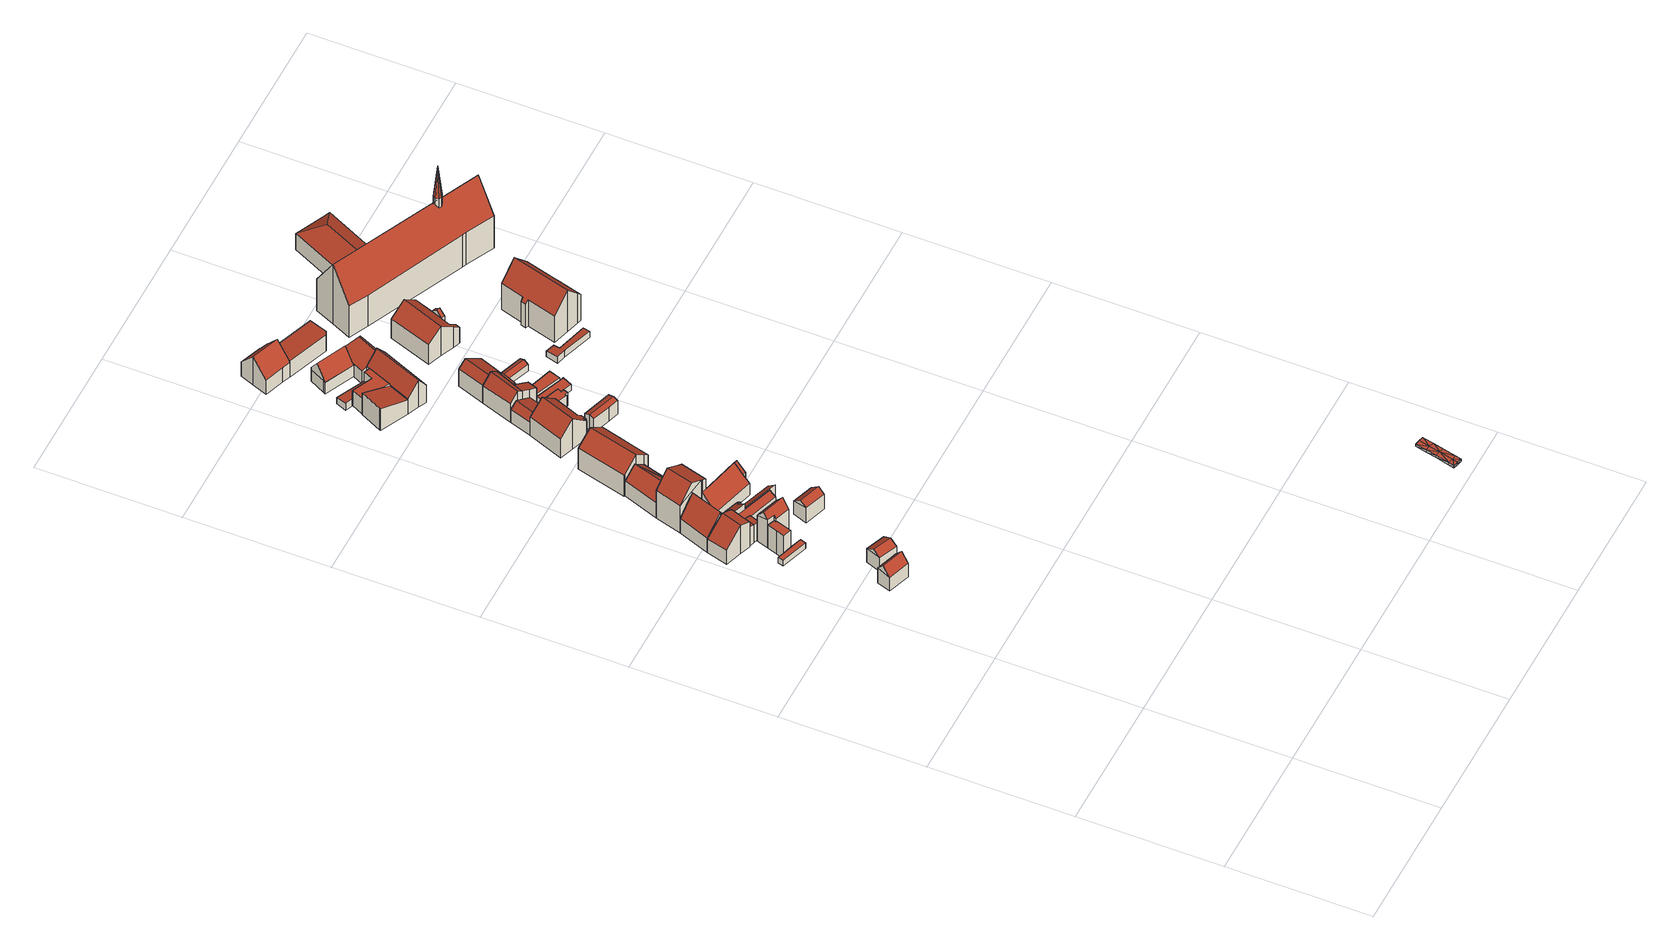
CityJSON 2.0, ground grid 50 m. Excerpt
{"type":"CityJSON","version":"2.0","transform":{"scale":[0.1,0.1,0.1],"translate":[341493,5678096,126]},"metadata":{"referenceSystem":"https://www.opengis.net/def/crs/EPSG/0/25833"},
"CityObjects":{
"building1":{"type":"Building","attributes":{"Dachtyp_tdc":"tdcGableRoof","Gemeindeschluessel":14729160,"Dachneigung":50.54,"QualitaetDacherkennung":68,"Geometrietyp2DReferenz":"3000","function":"31001_9998","roofType":"3100","measuredHeight":9.19},"geometry":[{"type":"MultiSurface","lod":"2","boundaries":[[[0,1,2,3]],[[1,4,5,2]],[[4,6,7,5]],[[6,0,3,7]],[[4,1,8]],[[0,6,9]],[[1,0,9,8]],[[6,4,8,9]],[[3,2,5,7]]],"semantics":{"surfaces":[{"type":"WallSurface"},{"type":"RoofSurface"},{"type":"GroundSurface"}],"values":[0,0,0,0,0,0,1,1,2]}}]},
"building2":{"type":"Building","attributes":{"Dachtyp_tdc":"tdcPolyFlatRoof","Gemeindeschluessel":14729160,"Dachneigung":0,"QualitaetDacherkennung":57,"Geometrietyp2DReferenz":"3000","function":"31001_9998","roofType":"1000","measuredHeight":2.5},"geometry":[{"type":"MultiSurface","lod":"2","boundaries":[[[10,11,12,13]],[[11,14,15,12]],[[14,16,17,15]],[[16,18,19,17]],[[18,20,21,19]],[[20,10,13,21]],[[20,18,16,14,11,10]],[[13,12,15,17,19,21]]],"semantics":{"surfaces":[{"type":"WallSurface"},{"type":"RoofSurface"},{"type":"GroundSurface"}],"values":[0,0,0,0,0,0,1,2]}}]},
"building3":{"type":"Building","attributes":{"Dachtyp_tdc":"tdcGableRoof","Gemeindeschluessel":14729160,"Dachneigung":44.06,"QualitaetDacherkennung":59,"Geometrietyp2DReferenz":"3000","function":"31001_9998","roofType":"3100","measuredHeight":12.56},"geometry":[{"type":"MultiSurface","lod":"2","boundaries":[[[22,23,24,25]],[[23,26,27,24]],[[26,28,29,27]],[[28,30,31,29]],[[30,32,33,31]],[[32,34,35,33]],[[34,36,37,35]],[[36,38,39,37]],[[38,22,25,39]],[[34,32,30,28]],[[28,26,23,22,38,36,34]],[[25,24,27,29,31,33,35,37,39]]],"semantics":{"surfaces":[{"type":"WallSurface"},{"type":"RoofSurface"},{"type":"GroundSurface"}],"values":[0,0,0,0,0,0,0,0,0,1,1,2]}}]},
"building4":{"type":"Building","attributes":{"Dachtyp_tdc":"tdcPolyFlatRoof","Gemeindeschluessel":14729160,"Dachneigung":0,"QualitaetDacherkennung":55,"Geometrietyp2DReferenz":"3000","function":"31001_9998","roofType":"1000","measuredHeight":10.26},"geometry":[{"type":"MultiSurface","lod":"2","boundaries":[[[40,41,42,43]],[[41,44,45,42]],[[44,46,47,45]],[[46,48,49,47]],[[48,50,51,49]],[[50,52,53,51]],[[52,40,43,53]],[[52,50,48,46,44,41,40]],[[43,42,45,47,49,51,53]]],"semantics":{"surfaces":[{"type":"WallSurface"},{"type":"RoofSurface"},{"type":"GroundSurface"}],"values":[0,0,0,0,0,0,0,1,2]}}]},
"building5":{"type":"Building","attributes":{"Dachtyp_tdc":"tdcGableRoof","Gemeindeschluessel":14729160,"Dachneigung":31.04,"QualitaetDacherkennung":71,"Geometrietyp2DReferenz":"3000","function":"31001_9998","roofType":"3100","measuredHeight":7.74},"geometry":[{"type":"MultiSurface","lod":"2","boundaries":[[[54,55,56,57]],[[55,58,59,56]],[[58,60,61,59]],[[60,54,57,61]],[[58,55,62]],[[54,60,63]],[[55,54,63,62]],[[60,58,62,63]],[[57,56,59,61]]],"semantics":{"surfaces":[{"type":"WallSurface"},{"type":"RoofSurface"},{"type":"GroundSurface"}],"values":[0,0,0,0,0,0,1,1,2]}}]},
"building6":{"type":"Building","attributes":{"Dachtyp_tdc":"tdcPolyFlatRoof","Gemeindeschluessel":14729160,"Dachneigung":16.19,"QualitaetDacherkennung":70,"Geometrietyp2DReferenz":"3000","function":"31001_9998","roofType":"2100","measuredHeight":8.59},"geometry":[{"type":"MultiSurface","lod":"2","boundaries":[[[64,65,66,67]],[[65,68,69,66]],[[68,70,71,69]],[[70,64,67,71]],[[70,68,65,64]],[[67,66,69,71]]],"semantics":{"surfaces":[{"type":"WallSurface"},{"type":"RoofSurface"},{"type":"GroundSurface"}],"values":[0,0,0,0,1,2]}}]},
"building7":{"type":"Building","attributes":{"Dachtyp_tdc":"tdcGableRoof","Gemeindeschluessel":14729160,"Dachneigung":49.41,"QualitaetDacherkennung":78,"Geometrietyp2DReferenz":"3000","function":"31001_9998","roofType":"3100","measuredHeight":13.25},"geometry":[{"type":"MultiSurface","lod":"2","boundaries":[[[72,73,74,75]],[[73,76,77,74]],[[76,78,79,77]],[[78,80,81,79]],[[80,82,83,81]],[[82,84,85,83]],[[84,86,87,85]],[[86,72,75,87]],[[82,80,78,76]],[[76,73,72,86,84,82]],[[75,74,77,79,81,83,85,87]]],"semantics":{"surfaces":[{"type":"WallSurface"},{"type":"RoofSurface"},{"type":"GroundSurface"}],"values":[0,0,0,0,0,0,0,0,1,1,2]}}]},
"building8":{"type":"Building","attributes":{"Dachtyp_tdc":"tdcPolyFlatRoof","Gemeindeschluessel":14729160,"Dachneigung":14.41,"QualitaetDacherkennung":34,"Geometrietyp2DReferenz":"3000","function":"31001_9998","roofType":"2100","measuredHeight":8.09},"geometry":[{"type":"MultiSurface","lod":"2","boundaries":[[[64,70,71,67]],[[70,88,89,71]],[[88,90,91,89]],[[90,92,93,91]],[[92,64,67,93]],[[92,90,88,70,64]],[[67,71,89,91,93]]],"semantics":{"surfaces":[{"type":"WallSurface"},{"type":"RoofSurface"},{"type":"GroundSurface"}],"values":[0,0,0,0,0,1,2]}}]},
"building9":{"type":"Building","attributes":{"Dachtyp_tdc":"tdcFreeFormRoof","Gemeindeschluessel":14729160,"Dachneigung":50.02,"QualitaetDacherkennung":74,"Geometrietyp2DReferenz":"3000","function":"31001_9998","roofType":"5000","measuredHeight":14.6},"geometry":[{"type":"MultiSurface","lod":"2","boundaries":[[[94,95,96,97]],[[95,98,53,96]],[[98,99,51,53]],[[99,100,49,51]],[[100,101,102,49]],[[101,103,104,102]],[[103,94,97,104]],[[95,105,106,100,99,98]],[[105,94,103,101,106]],[[101,100,106]],[[95,94,105]],[[97,96,53,51,49,102,104]]],"semantics":{"surfaces":[{"type":"WallSurface"},{"type":"RoofSurface"},{"type":"GroundSurface"}],"values":[0,0,0,0,0,0,0,1,1,0,0,2]}}]},
"building10":{"type":"Building","attributes":{"Dachtyp_tdc":"tdcPolyFlatRoof","Gemeindeschluessel":14729160,"Dachneigung":36.95,"QualitaetDacherkennung":76,"Geometrietyp2DReferenz":"3000","function":"31001_9998","roofType":"2100","measuredHeight":8.8},"geometry":[{"type":"MultiSurface","lod":"2","boundaries":[[[107,108,109,110]],[[108,111,112,109]],[[111,113,114,112]],[[113,115,116,114]],[[115,117,118,116]],[[117,119,120,118]],[[119,121,122,120]],[[121,123,124,122]],[[123,125,126,124]],[[125,127,128,126]],[[127,107,110,128]],[[127,125,123,121,119,117,115,113,111,108,107]],[[110,109,112,114,116,118,120,122,124,126,128]]],"semantics":{"surfaces":[{"type":"WallSurface"},{"type":"RoofSurface"},{"type":"GroundSurface"}],"values":[0,0,0,0,0,0,0,0,0,0,0,1,2]}}]},
"building11":{"type":"Building","attributes":{"Dachtyp_tdc":"tdcFreeFormRoof","Gemeindeschluessel":14729160,"Dachneigung":47.37,"QualitaetDacherkennung":65,"Geometrietyp2DReferenz":"3000","function":"31001_9998","roofType":"5000","measuredHeight":18},"geometry":[{"type":"MultiSurface","lod":"2","boundaries":[[[129,130,131,132]],[[130,133,134,131]],[[133,135,85,134]],[[135,136,81,85]],[[136,137,138,81]],[[137,139,140,138]],[[139,141,142,140]],[[141,129,132,142]],[[143,144,137,136]],[[130,129,141,139,144,143,135,133]],[[139,137,144]],[[136,135,143]],[[132,131,134,85,81,138,140,142]]],"semantics":{"surfaces":[{"type":"WallSurface"},{"type":"RoofSurface"},{"type":"GroundSurface"}],"values":[0,0,0,0,0,0,0,0,1,1,0,0,2]}}]},
"building12":{"type":"Building","attributes":{"Dachtyp_tdc":"tdcPolyFlatRoof","Gemeindeschluessel":14729160,"Dachneigung":24.51,"QualitaetDacherkennung":35,"Geometrietyp2DReferenz":"3000","function":"31001_9998","roofType":"2100","measuredHeight":6.57},"geometry":[{"type":"MultiSurface","lod":"2","boundaries":[[[145,146,147,148]],[[146,149,150,147]],[[149,151,152,150]],[[151,153,154,152]],[[153,145,148,154]],[[153,151,149,146,145]],[[148,147,150,152,154]]],"semantics":{"surfaces":[{"type":"WallSurface"},{"type":"RoofSurface"},{"type":"GroundSurface"}],"values":[0,0,0,0,0,1,2]}}]},
"building13":{"type":"Building","attributes":{"Dachtyp_tdc":"tdcPolyFlatRoof","Gemeindeschluessel":14729160,"Dachneigung":40.8,"QualitaetDacherkennung":65,"Geometrietyp2DReferenz":"3000","function":"31001_9998","roofType":"2100","measuredHeight":7.4},"geometry":[{"type":"MultiSurface","lod":"2","boundaries":[[[155,156,157,158]],[[156,159,160,157]],[[159,161,162,160]],[[161,163,164,162]],[[163,165,166,164]],[[165,167,168,166]],[[167,155,158,168]],[[167,165,163,161,159,156,155]],[[158,157,160,162,164,166,168]]],"semantics":{"surfaces":[{"type":"WallSurface"},{"type":"RoofSurface"},{"type":"GroundSurface"}],"values":[0,0,0,0,0,0,0,1,2]}}]},
"building14":{"type":"Building","attributes":{"Dachtyp_tdc":"tdcFreeFormRoof","Gemeindeschluessel":14729160,"Dachneigung":41.74,"QualitaetDacherkennung":41,"Geometrietyp2DReferenz":"3000","function":"31001_9998","roofType":"5000","measuredHeight":10.97},"geometry":[{"type":"MultiSurface","lod":"2","boundaries":[[[169,170,140,171]],[[170,172,138,140]],[[172,173,174,138]],[[173,175,176,174]],[[175,169,171,176]],[[177,175,173]],[[178,177,173,172]],[[178,172,170]],[[177,169,175]],[[177,170,169]],[[170,177,178]],[[171,140,138,174,176]]],"semantics":{"surfaces":[{"type":"WallSurface"},{"type":"RoofSurface"},{"type":"GroundSurface"}],"values":[0,0,0,0,0,0,1,0,1,1,1,2]}}]},
"building15":{"type":"Building","attributes":{"Dachtyp_tdc":"tdcPolyFlatRoof","Gemeindeschluessel":14729160,"Dachneigung":40.54,"QualitaetDacherkennung":82,"Geometrietyp2DReferenz":"3000","function":"31001_9998","roofType":"2100","measuredHeight":10.34},"geometry":[{"type":"MultiSurface","lod":"2","boundaries":[[[179,180,181,182]],[[180,183,184,181]],[[183,185,186,184]],[[185,187,188,186]],[[187,189,190,188]],[[189,191,192,190]],[[191,193,194,192]],[[193,179,182,194]],[[193,191,189,187,185,183,180,179]],[[182,181,184,186,188,190,192,194]]],"semantics":{"surfaces":[{"type":"WallSurface"},{"type":"RoofSurface"},{"type":"GroundSurface"}],"values":[0,0,0,0,0,0,0,0,1,2]}}]},
"building16":{"type":"Building","attributes":{"Dachtyp_tdc":"tdcGableRoof","Gemeindeschluessel":14729160,"Dachneigung":40.17,"QualitaetDacherkennung":77,"Geometrietyp2DReferenz":"3000","function":"31001_9998","roofType":"3100","measuredHeight":8.38},"geometry":[{"type":"MultiSurface","lod":"2","boundaries":[[[195,196,197,198]],[[196,199,200,197]],[[199,201,202,200]],[[201,195,198,202]],[[199,196,203]],[[195,201,204]],[[196,195,204,203]],[[201,199,203,204]],[[198,197,200,202]]],"semantics":{"surfaces":[{"type":"WallSurface"},{"type":"RoofSurface"},{"type":"GroundSurface"}],"values":[0,0,0,0,0,0,1,1,2]}}]},
"building17":{"type":"Building","attributes":{"Dachtyp_tdc":"tdcPolyFlatRoof","Gemeindeschluessel":14729160,"Dachneigung":12.41,"QualitaetDacherkennung":41,"Geometrietyp2DReferenz":"3000","function":"31001_9998","roofType":"2100","measuredHeight":7.23},"geometry":[{"type":"MultiSurface","lod":"2","boundaries":[[[205,206,207,208]],[[206,169,209,207]],[[169,210,211,209]],[[210,212,213,211]],[[212,214,215,213]],[[214,205,208,215]],[[214,212,210,169,206,205]],[[208,207,209,211,213,215]]],"semantics":{"surfaces":[{"type":"WallSurface"},{"type":"RoofSurface"},{"type":"GroundSurface"}],"values":[0,0,0,0,0,0,1,2]}}]},
"building18":{"type":"Building","attributes":{"Dachtyp_tdc":"tdcPolyFlatRoof","Gemeindeschluessel":14729160,"Dachneigung":40.55,"QualitaetDacherkennung":68,"Geometrietyp2DReferenz":"3000","function":"31001_9998","roofType":"2100","measuredHeight":10.26},"geometry":[{"type":"MultiSurface","lod":"2","boundaries":[[[193,191,216,217]],[[191,218,219,216]],[[218,220,221,219]],[[220,193,217,221]],[[220,218,191,193]],[[217,216,219,221]]],"semantics":{"surfaces":[{"type":"WallSurface"},{"type":"RoofSurface"},{"type":"GroundSurface"}],"values":[0,0,0,0,1,2]}}]},
"building19":{"type":"Building","attributes":{"Dachtyp_tdc":"tdcGableRoof","Gemeindeschluessel":14729160,"Dachneigung":37.64,"QualitaetDacherkennung":79,"Geometrietyp2DReferenz":"3000","function":"31001_9998","roofType":"3100","measuredHeight":13.77},"geometry":[{"type":"MultiSurface","lod":"2","boundaries":[[[222,223,224,225]],[[223,226,224]],[[226,227,228,224]],[[227,229,176,228]],[[229,230,231,176]],[[230,232,174,231]],[[232,233,234,174]],[[233,235,236,234]],[[235,237,238,236]],[[237,239,240,238]],[[239,241,225,240]],[[241,222,225]],[[237,235,233,232,230]],[[230,229,227,226,223,222,241,239,237]],[[224,228,176,231,174,234,236,238,240,225]]],"semantics":{"surfaces":[{"type":"WallSurface"},{"type":"RoofSurface"},{"type":"GroundSurface"}],"values":[0,0,0,0,0,0,0,0,0,0,0,0,1,1,2]}}]},
"building20":{"type":"Building","attributes":{"Dachtyp_tdc":"tdcGableRoof","Gemeindeschluessel":14729160,"Dachneigung":41.78,"QualitaetDacherkennung":37,"Geometrietyp2DReferenz":"3000","function":"31001_9998","roofType":"3100","measuredHeight":13.35},"geometry":[{"type":"MultiSurface","lod":"2","boundaries":[[[242,243,244,245]],[[243,246,247,244]],[[246,248,249,247]],[[248,250,251,249]],[[250,252,253,251]],[[252,254,255,253]],[[254,256,257,255]],[[256,258,259,257]],[[258,260,261,259]],[[260,262,263,261]],[[262,242,245,263]],[[258,256,254,252]],[[252,250,248,246,243,242,262,260,258]],[[245,244,247,249,251,253,255,257,259,261,263]]],"semantics":{"surfaces":[{"type":"WallSurface"},{"type":"RoofSurface"},{"type":"GroundSurface"}],"values":[0,0,0,0,0,0,0,0,0,0,0,1,1,2]}}]},
"building21":{"type":"Building","attributes":{"Dachtyp_tdc":"tdcGableRoof","Gemeindeschluessel":14729160,"Dachneigung":28.49,"QualitaetDacherkennung":68,"Geometrietyp2DReferenz":"3000","function":"31001_9998","roofType":"3100","measuredHeight":8.11},"geometry":[{"type":"MultiSurface","lod":"2","boundaries":[[[264,265,266,267]],[[265,268,269,266]],[[268,270,271,269]],[[270,272,273,271]],[[272,274,275,273]],[[274,276,277,275]],[[276,264,267,277]],[[272,270,268,265]],[[265,264,276,274,272]],[[267,266,269,271,273,275,277]]],"semantics":{"surfaces":[{"type":"WallSurface"},{"type":"RoofSurface"},{"type":"GroundSurface"}],"values":[0,0,0,0,0,0,0,1,1,2]}}]},
"building22":{"type":"Building","attributes":{"Dachtyp_tdc":"tdcPolyFlatRoof","Gemeindeschluessel":14729160,"Dachneigung":0,"QualitaetDacherkennung":64,"Geometrietyp2DReferenz":"3000","function":"31001_9998","roofType":"1000","measuredHeight":6.8},"geometry":[{"type":"MultiSurface","lod":"2","boundaries":[[[278,279,280,281]],[[279,282,283,280]],[[282,284,285,283]],[[284,286,287,285]],[[286,288,289,287]],[[288,290,291,289]],[[290,278,281,291]],[[290,288,286,284,282,279,278]],[[281,280,283,285,287,289,291]]],"semantics":{"surfaces":[{"type":"WallSurface"},{"type":"RoofSurface"},{"type":"GroundSurface"}],"values":[0,0,0,0,0,0,0,1,2]}}]},
"building23":{"type":"Building","attributes":{"Dachtyp_tdc":"tdcPolyFlatRoof","Gemeindeschluessel":14729160,"Dachneigung":2.95,"QualitaetDacherkennung":65,"Geometrietyp2DReferenz":"3000","function":"31001_9998","roofType":"2100","measuredHeight":2.96},"geometry":[{"type":"MultiSurface","lod":"2","boundaries":[[[292,293,294,295]],[[293,296,297,294]],[[296,298,299,297]],[[298,300,301,299]],[[300,292,295,301]],[[300,298,296,293,292]],[[295,294,297,299,301]]],"semantics":{"surfaces":[{"type":"WallSurface"},{"type":"RoofSurface"},{"type":"GroundSurface"}],"values":[0,0,0,0,0,1,2]}}]},
"building24":{"type":"Building","attributes":{"Gemeindeschluessel":14729160,"Geometrietyp2DReferenz":"3000","function":"31001_9998","roofType":"9999"},"children":["building24-1","building24-2"]},
"building24-1":{"type":"BuildingPart","attributes":{"Dachtyp_tdc":"tdcGableRoof","Dachneigung":50.73,"QualitaetDacherkennung":88,"Geometrietyp2DReferenz":"3000","roofType":"3100","measuredHeight":11.89},"parents":["building24"],"geometry":[{"type":"MultiSurface","lod":"2","boundaries":[[[302,303,304,305]],[[303,306,307,304]],[[306,308,309,307]],[[308,310,311,309]],[[310,312,313,311]],[[312,314,315,313]],[[314,316,317,318,315]],[[302,305,319]],[[314,312,310,308]],[[308,306,303,302,316,314]],[[304,307,309,311,313,315,318,305]],[[302,319,317,316]],[[319,305,318,317]]],"semantics":{"surfaces":[{"type":"WallSurface"},{"type":"RoofSurface"},{"type":"GroundSurface"},{"type":"ClosureSurface"}],"values":[0,0,0,0,0,0,0,0,1,1,2,0,3]}}]},
"building24-2":{"type":"BuildingPart","attributes":{"Dachtyp_tdc":"tdcPolyFlatRoof","Dachneigung":17.66,"QualitaetDacherkennung":55,"Geometrietyp2DReferenz":"3000","roofType":"2100","measuredHeight":9.58},"parents":["building24"],"geometry":[{"type":"MultiSurface","lod":"2","boundaries":[[[317,320,321,318]],[[320,322,323,321]],[[322,324,325,323]],[[324,319,305,325]],[[324,322,320,317,319]],[[305,318,321,323,325]],[[317,318,305,319]]],"semantics":{"surfaces":[{"type":"WallSurface"},{"type":"RoofSurface"},{"type":"GroundSurface"},{"type":"ClosureSurface"}],"values":[0,0,0,0,1,2,3]}}]},
"building25":{"type":"Building","attributes":{"Dachtyp_tdc":"tdcGableRoof","Gemeindeschluessel":14729160,"Dachneigung":21.51,"QualitaetDacherkennung":67,"Geometrietyp2DReferenz":"3000","function":"31001_9998","roofType":"3100","measuredHeight":6.66},"geometry":[{"type":"MultiSurface","lod":"2","boundaries":[[[326,327,328,329]],[[327,330,331,328]],[[330,332,333,331]],[[332,334,335,333]],[[334,336,337,335]],[[336,338,339,337]],[[338,326,329,339]],[[334,332,330,327,326]],[[326,338,336,334]],[[329,328,331,333,335,337,339]]],"semantics":{"surfaces":[{"type":"WallSurface"},{"type":"RoofSurface"},{"type":"GroundSurface"}],"values":[0,0,0,0,0,0,0,1,1,2]}}]},
"building26":{"type":"Building","attributes":{"Dachtyp_tdc":"tdcPolyFlatRoof","Gemeindeschluessel":14729160,"Dachneigung":0,"QualitaetDacherkennung":69,"Geometrietyp2DReferenz":"3000","function":"31001_9998","roofType":"1000","measuredHeight":6.05},"geometry":[{"type":"MultiSurface","lod":"2","boundaries":[[[340,341,342,261]],[[341,343,344,342]],[[343,345,346,344]],[[345,347,348,346]],[[347,349,350,348]],[[349,351,352,350]],[[351,353,354,352]],[[353,355,263,354]],[[355,340,261,263]],[[355,353,351,349,347,345,343,341,340]],[[261,342,344,346,348,350,352,354,263]]],"semantics":{"surfaces":[{"type":"WallSurface"},{"type":"RoofSurface"},{"type":"GroundSurface"}],"values":[0,0,0,0,0,0,0,0,0,1,2]}}]},
"building27":{"type":"Building","attributes":{"Gemeindeschluessel":14729160,"Geometrietyp2DReferenz":"3000","function":"31001_9998","roofType":"9999"},"children":["building27-1","building27-2","building27-3"]},
"building27-1":{"type":"BuildingPart","attributes":{"Dachtyp_tdc":"tdcGableRoof","Dachneigung":49.79,"QualitaetDacherkennung":51,"Geometrietyp2DReferenz":"3000","roofType":"3100","measuredHeight":11.66},"parents":["building27"],"geometry":[{"type":"MultiSurface","lod":"2","boundaries":[[[356,357,358,359]],[[357,360,271,358]],[[360,361,362,271]],[[361,363,364,362]],[[363,365,366,367,364]],[[368,369,370,371,372]],[[363,361,360,357]],[[357,356,369,368,365,363]],[[370,359,358,271,362,364,367,371]],[[359,370,369,356]],[[372,366,365,368]],[[372,371,367,366]]],"semantics":{"surfaces":[{"type":"WallSurface"},{"type":"RoofSurface"},{"type":"GroundSurface"},{"type":"ClosureSurface"}],"values":[0,0,0,0,0,0,1,1,2,3,0,3]}}]},
"building27-2":{"type":"BuildingPart","attributes":{"Dachtyp_tdc":"tdcFreeFormRoof","Dachneigung":70.01,"QualitaetDacherkennung":20,"Geometrietyp2DReferenz":"3000","roofType":"5000","measuredHeight":9.45},"parents":["building27"],"geometry":[{"type":"MultiSurface","lod":"2","boundaries":[[[373,374,375,376]],[[374,372,371,375]],[[366,373,376,367]],[[377,378,366,372]],[[377,372,374]],[[378,377,374,373]],[[378,373,366]],[[376,375,371,367]],[[367,371,372,366]]],"semantics":{"surfaces":[{"type":"WallSurface"},{"type":"RoofSurface"},{"type":"GroundSurface"},{"type":"ClosureSurface"}],"values":[0,0,0,1,0,1,1,2,3]}}]},
"building27-3":{"type":"BuildingPart","attributes":{"Dachtyp_tdc":"tdcPolyFlatRoof","Dachneigung":30.48,"QualitaetDacherkennung":46,"Geometrietyp2DReferenz":"3000","roofType":"2100","measuredHeight":10.3},"parents":["building27"],"geometry":[{"type":"MultiSurface","lod":"2","boundaries":[[[379,380,381,370,369]],[[380,382,383,381]],[[382,384,275,383]],[[384,385,356,359,275]],[[385,384,382,380,379]],[[370,381,383,275,359]],[[379,369,356,385]],[[369,370,359,356]]],"semantics":{"surfaces":[{"type":"WallSurface"},{"type":"RoofSurface"},{"type":"GroundSurface"},{"type":"ClosureSurface"}],"values":[0,0,0,0,1,2,0,3]}}]},
"building28":{"type":"Building","attributes":{"Dachtyp_tdc":"tdcPolyFlatRoof","Gemeindeschluessel":14729160,"Dachneigung":0,"QualitaetDacherkennung":62,"Geometrietyp2DReferenz":"3000","function":"31001_9998","roofType":"1000","measuredHeight":2.71},"geometry":[{"type":"MultiSurface","lod":"2","boundaries":[[[386,387,383,388]],[[387,389,390,383]],[[389,391,392,390]],[[391,393,394,392]],[[393,386,388,394]],[[393,391,389,387,386]],[[388,383,390,392,394]]],"semantics":{"surfaces":[{"type":"WallSurface"},{"type":"RoofSurface"},{"type":"GroundSurface"}],"values":[0,0,0,0,0,1,2]}}]},
"building29":{"type":"Building","attributes":{"Gemeindeschluessel":14729160,"Geometrietyp2DReferenz":"3000","function":"31001_9998","roofType":"9999"},"children":["building29-1","building29-2"]},
"building29-1":{"type":"BuildingPart","attributes":{"Dachtyp_tdc":"tdcHipAndGableRoof","Dachneigung":26.26,"QualitaetDacherkennung":39,"Geometrietyp2DReferenz":"3000","roofType":"5000","measuredHeight":8.94},"parents":["building29"],"geometry":[{"type":"MultiSurface","lod":"2","boundaries":[[[395,396,397,307]],[[396,398,399,400,397]],[[401,402,403,404,405]],[[402,406,311,403]],[[406,407,408,311]],[[407,395,307,408]],[[402,401,409]],[[401,410,398,396,395,407,409]],[[407,406,402,409]],[[307,397,400,404,403,311,408]],[[399,398,410]],[[405,404,400,399]],[[405,399,410,401]]],"semantics":{"surfaces":[{"type":"WallSurface"},{"type":"RoofSurface"},{"type":"GroundSurface"},{"type":"ClosureSurface"}],"values":[0,0,0,0,0,0,1,1,1,2,0,3,3]}}]},
"building29-2":{"type":"BuildingPart","attributes":{"Dachtyp_tdc":"tdcGableRoof","Dachneigung":52.46,"QualitaetDacherkennung":76,"Geometrietyp2DReferenz":"3000","roofType":"3100","measuredHeight":10.28},"parents":["building29"],"geometry":[{"type":"MultiSurface","lod":"2","boundaries":[[[411,412,413,414]],[[412,415,416,413]],[[415,405,404,416]],[[399,411,414,400]],[[417,399,410,418,419,420]],[[421,422,419,418]],[[415,422,421,401,405]],[[412,420,419,422,415]],[[411,417,420,412]],[[399,417,411]],[[414,413,416,404,400]],[[400,404,405,399]],[[401,421,418,410]],[[405,401,410,399]]],"semantics":{"surfaces":[{"type":"WallSurface"},{"type":"RoofSurface"},{"type":"GroundSurface"},{"type":"ClosureSurface"}],"values":[0,0,0,0,1,1,0,0,0,0,2,3,0,3]}}]},
"building30":{"type":"Building","attributes":{"Dachtyp_tdc":"tdcGableRoof","Gemeindeschluessel":14729160,"Dachneigung":34.77,"QualitaetDacherkennung":43,"Geometrietyp2DReferenz":"3000","function":"31001_9998","roofType":"3100","measuredHeight":10.55},"geometry":[{"type":"MultiSurface","lod":"2","boundaries":[[[423,424,425,362]],[[424,426,427,425]],[[426,428,429,427]],[[428,423,362,429]],[[426,424,430]],[[423,428,431]],[[424,423,431,430]],[[428,426,430,431]],[[362,425,427,429]]],"semantics":{"surfaces":[{"type":"WallSurface"},{"type":"RoofSurface"},{"type":"GroundSurface"}],"values":[0,0,0,0,0,0,1,1,2]}}]},
"building31":{"type":"Building","attributes":{"Dachtyp_tdc":"tdcPolyFlatRoof","Gemeindeschluessel":14729160,"Dachneigung":0,"QualitaetDacherkennung":32,"Geometrietyp2DReferenz":"3000","function":"31001_9998","roofType":"1000","measuredHeight":3.86},"geometry":[{"type":"MultiSurface","lod":"2","boundaries":[[[432,433,390,434]],[[433,435,383,390]],[[435,436,381,383]],[[436,432,434,381]],[[436,435,433,432]],[[434,390,383,381]]],"semantics":{"surfaces":[{"type":"WallSurface"},{"type":"RoofSurface"},{"type":"GroundSurface"}],"values":[0,0,0,0,1,2]}}]},
"building32":{"type":"Building","attributes":{"Gemeindeschluessel":14729160,"Geometrietyp2DReferenz":"3000","function":"31001_9998","roofType":"9999"},"children":["building32-1","building32-2"]},
"building32-1":{"type":"BuildingPart","attributes":{"Dachtyp_tdc":"tdcPolyFlatRoof","Dachneigung":3.1,"QualitaetDacherkennung":74,"Geometrietyp2DReferenz":"3000","roofType":"2100","measuredHeight":7.13},"parents":["building32"],"geometry":[{"type":"MultiSurface","lod":"2","boundaries":[[[437,438,439,440]],[[438,441,442,439]],[[441,443,444,442]],[[443,445,446,447,444]],[[445,443,441,438,437,448,449]],[[440,439,442,444,447,450]],[[449,446,445]],[[437,440,450,448]],[[448,450,447,446,449]]],"semantics":{"surfaces":[{"type":"WallSurface"},{"type":"RoofSurface"},{"type":"GroundSurface"},{"type":"ClosureSurface"}],"values":[0,0,0,0,1,2,0,3,3]}}]},
"building32-2":{"type":"BuildingPart","attributes":{"Dachtyp_tdc":"tdcGableRoof","Dachneigung":47.47,"QualitaetDacherkennung":68,"Geometrietyp2DReferenz":"3000","roofType":"3100","measuredHeight":12.43},"parents":["building32"],"geometry":[{"type":"MultiSurface","lod":"2","boundaries":[[[451,452,453,454]],[[452,455,437,440,453]],[[446,456,457,447]],[[456,458,459,457]],[[458,460,461,459]],[[460,462,463,461]],[[462,464,465,463]],[[464,451,454,465]],[[460,458,456,446,449,466]],[[466,455,452,451,464,462,460]],[[454,453,440,450,447,457,459,461,463,465]],[[448,437,455,466]],[[450,440,437,448]],[[449,448,466]],[[446,447,450,448,449]]],"semantics":{"surfaces":[{"type":"WallSurface"},{"type":"RoofSurface"},{"type":"GroundSurface"},{"type":"ClosureSurface"}],"values":[0,0,0,0,0,0,0,0,1,1,2,0,3,0,3]}}]},
"building33":{"type":"Building","attributes":{"BodenHoehe":137.78,"gemHoehe":0,"BauwerkHoehe":1,"Breite":3.5,"Gemeindeschluessel":"14729160","Geometrietyp2DReferenz":"3000","function":"53001_1800","measuredHeight":1},"geometry":[{"type":"MultiSurface","lod":"2","boundaries":[[[467,468,469]],[[469,468,470]],[[470,468,471]],[[472,467,473]],[[473,467,469]],[[474,472,473]],[[474,473,475]],[[476,477,478]],[[478,474,475]],[[478,475,476]],[[470,479,480]],[[469,470,480]],[[469,480,481]],[[473,469,481]],[[473,481,482]],[[475,473,483]],[[483,473,482]],[[476,475,484]],[[476,484,485]],[[483,484,475]],[[470,471,486]],[[470,486,487]],[[471,468,488]],[[471,488,486]],[[468,467,489]],[[468,489,488]],[[467,472,490]],[[467,490,489]],[[472,474,491]],[[472,491,490]],[[474,478,492]],[[474,492,491]],[[478,477,493]],[[478,493,492]],[[477,476,494]],[[477,494,493]],[[476,485,495]],[[476,495,494]],[[485,484,496]],[[485,496,495]],[[484,483,497]],[[484,497,496]],[[483,482,498]],[[483,498,497]],[[482,481,499]],[[482,499,498]],[[481,480,500]],[[481,500,499]],[[480,479,501]],[[480,501,500]],[[479,470,487]],[[479,487,501]],[[502,488,489]],[[487,488,502]],[[486,488,487]],[[503,489,490]],[[502,489,503]],[[503,490,491]],[[504,503,491]],[[492,493,494]],[[504,491,492]],[[494,504,492]],[[500,501,487]],[[500,487,502]],[[499,500,502]],[[499,502,503]],[[498,499,503]],[[497,503,504]],[[498,503,497]],[[496,504,494]],[[495,496,494]],[[504,496,497]]],"semantics":{"surfaces":[{"type":"RoofSurface"},{"type":"WallSurface"},{"type":"GroundSurface"}],"values":[0,0,0,0,0,0,0,0,0,0,0,0,0,0,0,0,0,0,0,0,1,1,1,1,1,1,1,1,1,1,1,1,1,1,1,1,1,1,1,1,1,1,1,1,1,1,1,1,1,1,1,1,2,2,2,2,2,2,2,2,2,2,2,2,2,2,2,2,2,2,2,2]}}]},
"building34":{"type":"Building","attributes":{"Dachtyp_tdc":"tdcGableRoof","Gemeindeschluessel":14729160,"Dachneigung":27,"QualitaetDacherkennung":50,"Geometrietyp2DReferenz":"3000","function":"31001_9998","roofType":"3100","measuredHeight":3.6},"geometry":[{"type":"MultiSurface","lod":"2","boundaries":[[[505,506,507,508]],[[506,509,510,507]],[[509,511,512,510]],[[511,505,508,512]],[[509,506,513]],[[505,511,514]],[[506,505,514,513]],[[511,509,513,514]],[[508,507,510,512]]],"semantics":{"surfaces":[{"type":"WallSurface"},{"type":"RoofSurface"},{"type":"GroundSurface"}],"values":[0,0,0,0,0,0,1,1,2]}}]},
"building35":{"type":"Building","attributes":{"Gemeindeschluessel":14729160,"Geometrietyp2DReferenz":"3000","function":"31001_9998","roofType":"9999"},"children":["building35-1","building35-2"]},
"building35-1":{"type":"BuildingPart","attributes":{"Dachtyp_tdc":"tdcGableRoof","Dachneigung":38.64,"QualitaetDacherkennung":67,"Geometrietyp2DReferenz":"3000","roofType":"3100","measuredHeight":13.11},"parents":["building35"],"geometry":[{"type":"MultiSurface","lod":"2","boundaries":[[[515,516,517]],[[515,518,519,516]],[[518,520,521,519]],[[520,522,523,521]],[[522,524,525,523]],[[524,526,527,525]],[[526,528,529,527]],[[528,530,531,529]],[[530,532,533,531]],[[532,534,535,533]],[[534,536,537,535]],[[532,530,528,526]],[[526,524,522,520,518,515,538,536,534,532]],[[516,519,521,523,525,527,529,531,533,535,537]],[[517,538,515]],[[516,537,536,538,517]]],"semantics":{"surfaces":[{"type":"WallSurface"},{"type":"RoofSurface"},{"type":"GroundSurface"},{"type":"ClosureSurface"}],"values":[0,0,0,0,0,0,0,0,0,0,0,1,1,2,0,3]}}]},
"building35-2":{"type":"BuildingPart","attributes":{"Dachtyp_tdc":"tdcGableRoof","Dachneigung":45.43,"QualitaetDacherkennung":70,"Geometrietyp2DReferenz":"3000","roofType":"3100","measuredHeight":10.99},"parents":["building35"],"geometry":[{"type":"MultiSurface","lod":"2","boundaries":[[[539,517,516,540]],[[541,542,543,537,536]],[[542,539,540,543]],[[541,538,517,544]],[[539,542,545]],[[517,539,545,544]],[[542,541,544,545]],[[540,516,537,543]],[[536,538,541]],[[537,516,517,538,536]]],"semantics":{"surfaces":[{"type":"WallSurface"},{"type":"RoofSurface"},{"type":"GroundSurface"},{"type":"ClosureSurface"}],"values":[0,0,0,0,0,1,1,2,0,3]}}]},
"building36":{"type":"Building","attributes":{"Dachtyp_tdc":"tdcPolyFlatRoof","Gemeindeschluessel":14729160,"Dachneigung":5.56,"QualitaetDacherkennung":75,"Geometrietyp2DReferenz":"3000","function":"31001_9998","roofType":"2100","measuredHeight":2.85},"geometry":[{"type":"MultiSurface","lod":"2","boundaries":[[[546,547,548,549]],[[547,550,551,548]],[[550,552,553,551]],[[552,554,555,553]],[[554,556,557,555]],[[556,558,559,557]],[[558,546,549,559]],[[558,556,554,552,550,547,546]],[[549,548,551,553,555,557,559]]],"semantics":{"surfaces":[{"type":"WallSurface"},{"type":"RoofSurface"},{"type":"GroundSurface"}],"values":[0,0,0,0,0,0,0,1,2]}}]},
"building37":{"type":"Building","attributes":{"name":"Kreismuseum Grimma","Dachtyp_tdc":"tdcGableRoof","Gemeindeschluessel":14729160,"Dachneigung":47.64,"QualitaetDacherkennung":81,"Geometrietyp2DReferenz":"3000","function":"31001_3034","roofType":"3100","measuredHeight":18.36},"geometry":[{"type":"MultiSurface","lod":"2","boundaries":[[[560,561,562,563]],[[561,564,565,562]],[[564,566,567,565]],[[566,568,569,567]],[[568,570,571,569]],[[570,572,573,571]],[[572,574,575,573]],[[574,576,577,575]],[[576,578,579,577]],[[578,580,581,579]],[[580,582,583,581]],[[582,584,585,583]],[[584,586,587,585]],[[586,588,589,587]],[[588,560,563,589]],[[584,582,580,578,576,574,572,570]],[[570,568,566,564,561,560,588,586,584]],[[563,562,565,567,569,571,573,575,577,579,581,583,585,587,589]]],"semantics":{"surfaces":[{"type":"WallSurface"},{"type":"RoofSurface"},{"type":"GroundSurface"}],"values":[0,0,0,0,0,0,0,0,0,0,0,0,0,0,0,1,1,2]}}]},
"building38":{"type":"Building","attributes":{"name":"Kreismuseum Grimma","Dachtyp_tdc":"tdcPolyFlatRoof","Gemeindeschluessel":14729160,"Dachneigung":22.22,"QualitaetDacherkennung":44,"Geometrietyp2DReferenz":"3000","function":"31001_3034","roofType":"2100","measuredHeight":6.73},"geometry":[{"type":"MultiSurface","lod":"2","boundaries":[[[590,591,592,593]],[[591,594,595,592]],[[594,596,597,595]],[[596,590,593,597]],[[596,594,591,590]],[[593,592,595,597]]],"semantics":{"surfaces":[{"type":"WallSurface"},{"type":"RoofSurface"},{"type":"GroundSurface"}],"values":[0,0,0,0,1,2]}}]},
"building39":{"type":"Building","attributes":{"name":"Klosterkirche","Gemeindeschluessel":14729160,"QualitaetDacherkennung":100,"Geometrietyp2DReferenz":"3000","function":"31001_2090","roofType":"9999"},"children":["building39-1","building39-2","building39-3"]},
"building39-1":{"type":"BuildingPart","attributes":{"Dachtyp_tdc":"tdcTentRoof","Dachneigung":84.35,"QualitaetDacherkennung":100,"Geometrietyp2DReferenz":"3000","roofType":"4000","measuredHeight":17.29},"parents":["building39"],"geometry":[{"type":"MultiSurface","lod":"2","boundaries":[[[598,599,600,601]],[[599,602,603,600]],[[602,604,605,603]],[[604,606,607,605]],[[606,608,609,607]],[[608,610,611,609]],[[610,612,613,611]],[[612,598,601,613]],[[599,598,614]],[[602,599,614]],[[604,602,614]],[[606,604,614]],[[608,606,614]],[[610,608,614]],[[612,610,614]],[[598,612,614]],[[601,600,603,605,607,609,611,613]]],"semantics":{"surfaces":[{"type":"WallSurface"},{"type":"RoofSurface"},{"type":"GroundSurface"}],"values":[0,0,0,0,0,0,0,0,1,1,1,1,1,1,1,1,2]}}]},
"building39-2":{"type":"BuildingPart","attributes":{"Dachtyp_tdc":"tdcGableRoof","Dachneigung":59.2,"QualitaetDacherkennung":100,"Geometrietyp2DReferenz":"3000","roofType":"3100","measuredHeight":26.64},"parents":["building39"],"geometry":[{"type":"MultiSurface","lod":"2","boundaries":[[[615,616,617,618,619,620]],[[616,621,622,617]],[[621,623,624,622]],[[623,625,626,624]],[[625,627,628,626]],[[627,629,630,628]],[[629,631,632,630]],[[631,633,634,632]],[[633,635,636,634]],[[635,637,638,636]],[[637,639,640,638]],[[639,641,642,640]],[[641,643,644,645,646,642]],[[637,635,633,631,629,627,625]],[[625,623,621,616,615,647,643,641,639,637]],[[646,648,618,617,622,624,626,628,630,632,634,636,638,640,642]],[[648,646,645,649]],[[650,644,643,647]],[[650,649,645,644]],[[615,620,650,647]],[[619,618,648,649]],[[620,619,649,650]]],"semantics":{"surfaces":[{"type":"WallSurface"},{"type":"RoofSurface"},{"type":"GroundSurface"},{"type":"ClosureSurface"}],"values":[0,0,0,0,0,0,0,0,0,0,0,0,0,1,1,2,0,0,3,0,0,3]}}]},
"building39-3":{"type":"BuildingPart","attributes":{"Dachtyp_tdc":"tdcPolyFlatRoof","Dachneigung":0,"QualitaetDacherkennung":100,"Geometrietyp2DReferenz":"3000","roofType":"1000","measuredHeight":3.53},"parents":["building39"],"geometry":[{"type":"MultiSurface","lod":"2","boundaries":[[[644,651,652,645]],[[651,653,654,652]],[[653,655,656,654]],[[655,657,658,656]],[[657,659,660,658]],[[659,661,662,660]],[[661,663,664,662]],[[663,665,666,664]],[[665,620,619,666]],[[620,665,663,661,659,657,655,653,651,644,650]],[[649,645,652,654,656,658,660,662,664,666,619]],[[645,649,650,644]],[[649,619,620,650]]],"semantics":{"surfaces":[{"type":"WallSurface"},{"type":"RoofSurface"},{"type":"GroundSurface"},{"type":"ClosureSurface"}],"values":[0,0,0,0,0,0,0,0,0,1,2,3,3]}}]},
"building40":{"type":"Building","attributes":{"Dachtyp_tdc":"tdcHipAndGableRoof","Gemeindeschluessel":14729160,"Dachneigung":35.78,"QualitaetDacherkennung":100,"Geometrietyp2DReferenz":"3000","function":"31001_9998","roofType":"5000","measuredHeight":12.01},"geometry":[{"type":"MultiSurface","lod":"2","boundaries":[[[667,668,669,670]],[[668,671,672,669]],[[671,673,674,672]],[[673,675,676,674]],[[675,677,678,676]],[[677,679,680,678]],[[679,681,682,680]],[[681,683,684,682]],[[683,667,670,684]],[[679,677,675,673,685]],[[673,671,668,667,683,685]],[[683,681,679,685]],[[670,669,672,674,676,678,680,682,684]]],"semantics":{"surfaces":[{"type":"WallSurface"},{"type":"RoofSurface"},{"type":"GroundSurface"}],"values":[0,0,0,0,0,0,0,0,0,1,1,1,2]}}]}
},
"vertices":[
[197,1381,70],[119,1408,70],[119,1408,11],[197,1381,11],[135,1456,77],[135,1456,11],[214,1429,77],[214,1429,11],[128,1434,103],[206,1407,103],
[65,1741,51],[71,1761,51],[71,1761,26],[65,1741,26],[95,1753,51],[95,1753,26],[126,1743,51],[126,1743,26],[168,1730,51],[168,1730,26],[161,1710,51],[161,1710,26],
[114,1915,134],[110,1905,134],[110,1905,23],[114,1915,23],[98,1869,135],[98,1869,23],[61,1882,149],[61,1882,23],[1,1902,87],[1,1902,23],[22,1976,85],[22,1976,23],[84,1955,149],[84,1955,23],[121,1942,135],[121,1942,23],[123,1941,134],[123,1941,23],
[143,1797,126],[126,1743,126],[126,1743,24],[143,1797,24],[95,1753,126],[95,1753,24],[105,1781,126],[105,1781,24],[116,1816,126],[116,1816,24],[142,1807,126],[142,1807,24],[140,1799,126],[140,1799,24],
[250,1445,67],[185,1471,67],[185,1471,6],[250,1445,6],[205,1524,66],[205,1524,6],[271,1498,66],[271,1498,6],[194,1496,84],[260,1470,84],
[115,1863,108],[98,1869,113],[98,1869,27],[115,1863,27],[110,1905,113],[110,1905,27],[128,1899,108],[128,1899,27],
[135,1982,88],[121,1942,89],[121,1942,24],[135,1982,24],[79,1957,157],[79,1957,24],[22,1976,86],[22,1976,24],[61,2085,89],[61,2085,24],[117,2070,157],[117,2070,24],[159,2058,92],[159,2058,24],[141,2002,90],[141,2002,24],
[152,1891,101],[152,1891,27],[139,1855,101],[139,1855,27],[130,1858,104],[130,1858,27],
[210,1831,138],[193,1781,138],[193,1781,24],[210,1831,24],[140,1799,138],[142,1807,149],[116,1816,149],[130,1858,137],[130,1858,24],[139,1855,138],[139,1855,24],[202,1806,170],[121,1832,170],
[203,1957,82],[199,1946,91],[199,1946,25],[203,1957,25],[195,1948,91],[195,1948,25],[188,1950,91],[188,1950,25],[178,1922,113],[178,1922,25],[123,1941,113],[123,1941,25],[121,1942,113],[121,1942,25],[135,1982,81],[135,1982,25],[192,1963,80],[192,1963,25],[199,1961,80],[199,1961,25],[198,1958,82],[198,1958,25],
[204,2146,166],[177,2053,167],[177,2053,24],[204,2146,24],[164,2057,175],[164,2057,24],[159,2058,178],[61,2085,145],[89,2178,147],[89,2178,24],[183,2152,179],[183,2152,24],[191,2150,174],[191,2150,24],[113,2071,204],[139,2164,204],
[114,1915,79],[123,1941,91],[123,1941,26],[114,1915,26],[178,1922,91],[178,1922,26],[282,1886,91],[282,1886,26],[273,1861,79],[273,1861,26],
[178,1922,96],[188,1950,71],[188,1950,23],[178,1922,23],[195,1948,71],[195,1948,23],[199,1946,70],[199,1946,23],[314,1906,70],[314,1906,23],[303,1877,97],[303,1877,23],[282,1886,95],[282,1886,23],
[194,2190,90],[183,2152,90],[194,2190,24],[89,2178,90],[132,2303,90],[132,2303,24],[219,2279,90],[219,2279,24],[175,2291,130],[136,2165,134],
[296,1960,74],[141,2002,74],[141,2002,22],[296,1960,22],[159,2058,124],[159,2058,22],[164,2057,124],[164,2057,22],[177,2053,124],[177,2053,22],[198,2047,124],[198,2047,22],[312,2019,126],[312,2019,22],[302,1985,96],[302,1985,22],
[348,1733,75],[273,1759,75],[273,1759,10],[348,1733,10],[291,1810,67],[291,1810,10],[365,1784,67],[365,1784,10],[280,1780,94],[355,1754,94],
[191,2150,98],[183,2152,98],[183,2152,26],[191,2150,26],[194,2190,26],[260,2171,90],[260,2171,26],[251,2134,98],[251,2134,26],[204,2146,98],[204,2146,26],
[312,2019,23],[302,1985,23],[323,2015,126],[323,2015,23],[314,1982,96],[314,1982,23],
[268,2387,118],[255,2340,118],[255,2340,24],[268,2387,24],[255,2340,119],[237,2274,119],[237,2274,24],[219,2279,134],[184,2289,162],[184,2289,24],[132,2303,120],[129,2304,117],[129,2304,24],[175,2480,117],[175,2480,24],[231,2465,162],[231,2465,24],[285,2450,119],[285,2450,24],[268,2387,119],
[308,2544,108],[324,2538,93],[324,2538,24],[308,2544,24],[317,2519,93],[317,2519,24],[306,2523,103],[306,2523,24],[301,2510,103],[301,2510,24],[244,2530,157],[244,2530,24],[194,2547,107],[194,2547,24],[240,2672,107],[240,2672,24],[289,2654,157],[289,2654,24],[315,2644,132],[315,2644,24],[342,2634,108],[342,2634,24],
[315,2644,74],[260,2664,106],[260,2664,25],[315,2644,25],[240,2672,82],[240,2672,25],[266,2748,81],[266,2748,25],[287,2740,106],[287,2740,25],[344,2720,73],[344,2720,25],[331,2679,72],[331,2679,25],
[104,3173,98],[122,3211,98],[122,3211,30],[104,3173,30],[123,3215,98],[123,3215,30],[193,3182,98],[193,3182,30],[208,3215,98],[208,3215,30],[229,3205,98],[229,3205,30],[195,3122,98],[195,3122,30],
[97,3226,59],[112,3262,57],[112,3262,29],[97,3226,29],[208,3215,57],[208,3215,29],[193,3182,59],[193,3182,29],[123,3215,59],[123,3215,29],
[195,3122,95],[229,3205,95],[229,3205,28],[195,3122,28],[235,3219,95],[235,3219,28],[274,3202,147],[274,3202,28],[304,3189,105],[304,3189,28],[231,3016,106],[231,3016,28],[203,3029,147],[203,3029,28],[164,3046,95],[164,3046,90],[164,3046,28],[195,3122,91],
[66,3094,124],[66,3094,28],[67,3097,124],[67,3097,28],[104,3173,124],[104,3173,28],
[439,2482,91],[434,2466,85],[434,2466,24],[439,2482,24],[397,2478,84],[397,2478,24],[332,2500,85],[332,2500,24],[337,2516,91],[337,2516,24],[344,2536,82],[344,2536,24],[446,2502,83],[446,2502,24],
[315,2644,85],[331,2679,85],[331,2679,24],[402,2653,85],[402,2653,24],[396,2638,85],[396,2638,24],[406,2635,85],[406,2635,24],[400,2619,85],[400,2619,24],[390,2623,85],[390,2623,24],[388,2617,85],[388,2617,24],[342,2634,85],
[312,2731,126],[293,2738,141],[293,2738,25],[312,2731,25],[266,2748,107],[304,2860,101],[304,2860,25],[335,2847,141],[335,2847,25],[358,2837,122],[358,2837,88],[358,2837,25],[332,2776,124],[327,2766,124],[327,2766,25],[332,2776,25],[332,2776,88],
[378,2828,88],[352,2767,88],[352,2767,25],[378,2828,25],[342,2771,119],[364,2822,118],
[327,2766,126],[385,2745,90],[385,2745,25],[373,2711,90],[373,2711,25],[344,2720,108],[312,2731,128],
[362,2676,52],[373,2711,52],[362,2676,25],[465,2675,52],[465,2675,25],[479,2670,52],[479,2670,25],[463,2636,52],[463,2636,25],
[235,3219,92],[219,3226,84],[219,3226,28],[237,3263,84],[237,3263,78],[237,3263,28],[267,3327,85],[346,3291,91],[346,3291,28],[267,3327,28],[267,3327,78],[304,3189,88],[281,3199,117],[281,3199,28],[318,3281,117],[239,3268,84],
[134,3311,78],[138,3319,78],[138,3319,28],[134,3311,28],[165,3373,78],[165,3373,28],[134,3311,79],[254,3300,131],[152,3347,131],[138,3319,90],[267,3327,89],[165,3373,90],
[304,2860,103],[337,2956,101],[337,2956,25],[418,2918,87],[418,2918,25],[384,2826,87],[384,2826,25],[360,2945,131],[327,2851,131],
[477,2715,63],[465,2675,63],[477,2715,25],[373,2711,63],[385,2745,63],
[182,3513,94],[338,3455,94],[338,3455,27],[182,3513,27],[314,3390,98],[314,3390,27],[300,3384,99],[300,3384,27],[155,3439,99],[155,3439,91],[155,3439,27],[174,3491,96],[157,3445,98],[174,3491,27],
[169,3543,96],[190,3535,96],[190,3535,27],[169,3543,27],[182,3513,124],[126,3450,91],[126,3450,27],[58,3474,90],[58,3474,27],[78,3527,152],[78,3527,27],[96,3576,90],[96,3576,27],[171,3549,89],[171,3549,27],[174,3491,152],
[1220,36,128],[1215,17,128],[1236,30,128],[1232,10,128],[1215,14,128],[1231,83,128],[1248,79,128],[1239,118,128],[1256,117,128],[1266,156,128],[1249,160,128],[1248,157,128],[1249,6,128],[1249,9,128],[1254,28,128],[1265,75,128],[1273,110,128],[1282,149,128],[1283,152,128],[1215,14,118],[1232,10,118],[1215,17,118],[1220,36,118],[1231,83,118],[1239,118,118],[1248,157,118],[1249,160,118],[1266,156,118],[1283,152,118],[1282,149,118],[1273,110,118],[1265,75,118],[1254,28,118],[1249,9,118],[1249,6,118],[1236,30,118],[1248,79,118],[1256,117,118],
[482,2789,54],[384,2826,54],[384,2826,27],[482,2789,27],[395,2857,56],[395,2857,27],[494,2821,55],[494,2821,27],[390,2842,63],[488,2806,63],
[493,3087,118],[493,3087,28],[493,3087,117],[480,3053,119],[480,3053,28],[505,3043,98],[505,3043,28],[500,3028,97],[500,3028,28],[475,3037,119],[475,3037,28],[428,3056,159],[428,3056,28],[378,3076,116],[378,3076,28],[431,3226,114],[431,3226,28],[483,3207,159],[483,3207,28],[532,3190,117],[532,3190,28],[507,3123,118],[507,3123,28],[500,3104,118],
[508,3082,117],[508,3082,28],[507,3123,120],[521,3118,120],[521,3118,28],[501,3106,137],[515,3101,137],
[695,2702,51],[687,2677,54],[687,2677,26],[695,2702,26],[582,2712,54],[582,2712,26],[548,2721,54],[548,2721,26],[560,2764,50],[560,2764,26],[593,2754,50],[593,2754,26],[587,2732,52],[587,2732,26],
[802,2938,136],[777,2847,136],[777,2847,20],[802,2938,20],[769,2815,136],[769,2815,20],[747,2734,135],[747,2734,20],[733,2738,152],[733,2738,20],[687,2751,203],[687,2751,20],[629,2767,136],[629,2767,20],[658,2870,136],[658,2870,20],[648,2873,124],[648,2873,20],[653,2892,125],[653,2892,20],[663,2890,137],[663,2890,20],[687,2973,137],[687,2973,20],[744,2957,203],[744,2957,20],[796,2943,144],[796,2943,20],[804,2941,135],[804,2941,20],
[800,2806,70],[769,2815,83],[769,2815,15],[800,2806,15],[777,2847,83],[777,2847,15],[808,2838,70],[808,2838,15],
[790,3243,295],[795,3252,295],[795,3252,253],[790,3243,253],[806,3256,295],[806,3256,253],[815,3251,295],[815,3251,253],[819,3240,295],[819,3240,253],[815,3231,295],[815,3231,253],[803,3227,295],[803,3227,253],[794,3232,295],[794,3232,253],[805,3242,426],
[557,3443,147],[675,3386,148],[675,3386,10],[557,3443,10],[557,3443,30],[557,3443,65],[979,3241,152],[979,3241,10],[982,3239,152],[982,3239,10],[951,3172,276],[951,3172,10],[920,3105,152],[920,3105,10],[821,3153,154],[821,3153,10],[807,3159,153],[807,3159,10],[462,3318,148],[462,3318,10],[395,3350,150],[395,3350,10],[426,3419,276],[426,3419,10],[457,3488,150],[457,3488,10],[458,3487,150],[458,3487,10],[457,3487,151],[457,3487,65],[457,3487,30],[457,3487,10],[556,3440,151],[556,3440,10],[556,3440,30],[556,3440,65],
[458,3487,65],[458,3487,30],[512,3464,65],[512,3464,30],[525,3490,65],[525,3490,30],[541,3497,65],[541,3497,30],[554,3492,65],[554,3492,30],[572,3487,65],[572,3487,30],[577,3485,65],[577,3485,30],[556,3443,65],[556,3443,30],
[556,3443,101],[577,3485,102],[577,3485,27],[556,3443,27],[572,3487,98],[572,3487,27],[646,3646,98],[646,3646,27],[651,3645,98],[651,3645,27],[745,3600,98],[745,3600,27],[771,3588,98],[771,3588,27],[675,3386,98],[675,3386,27],[614,3416,147],[614,3416,27],[680,3555,147]
]}
